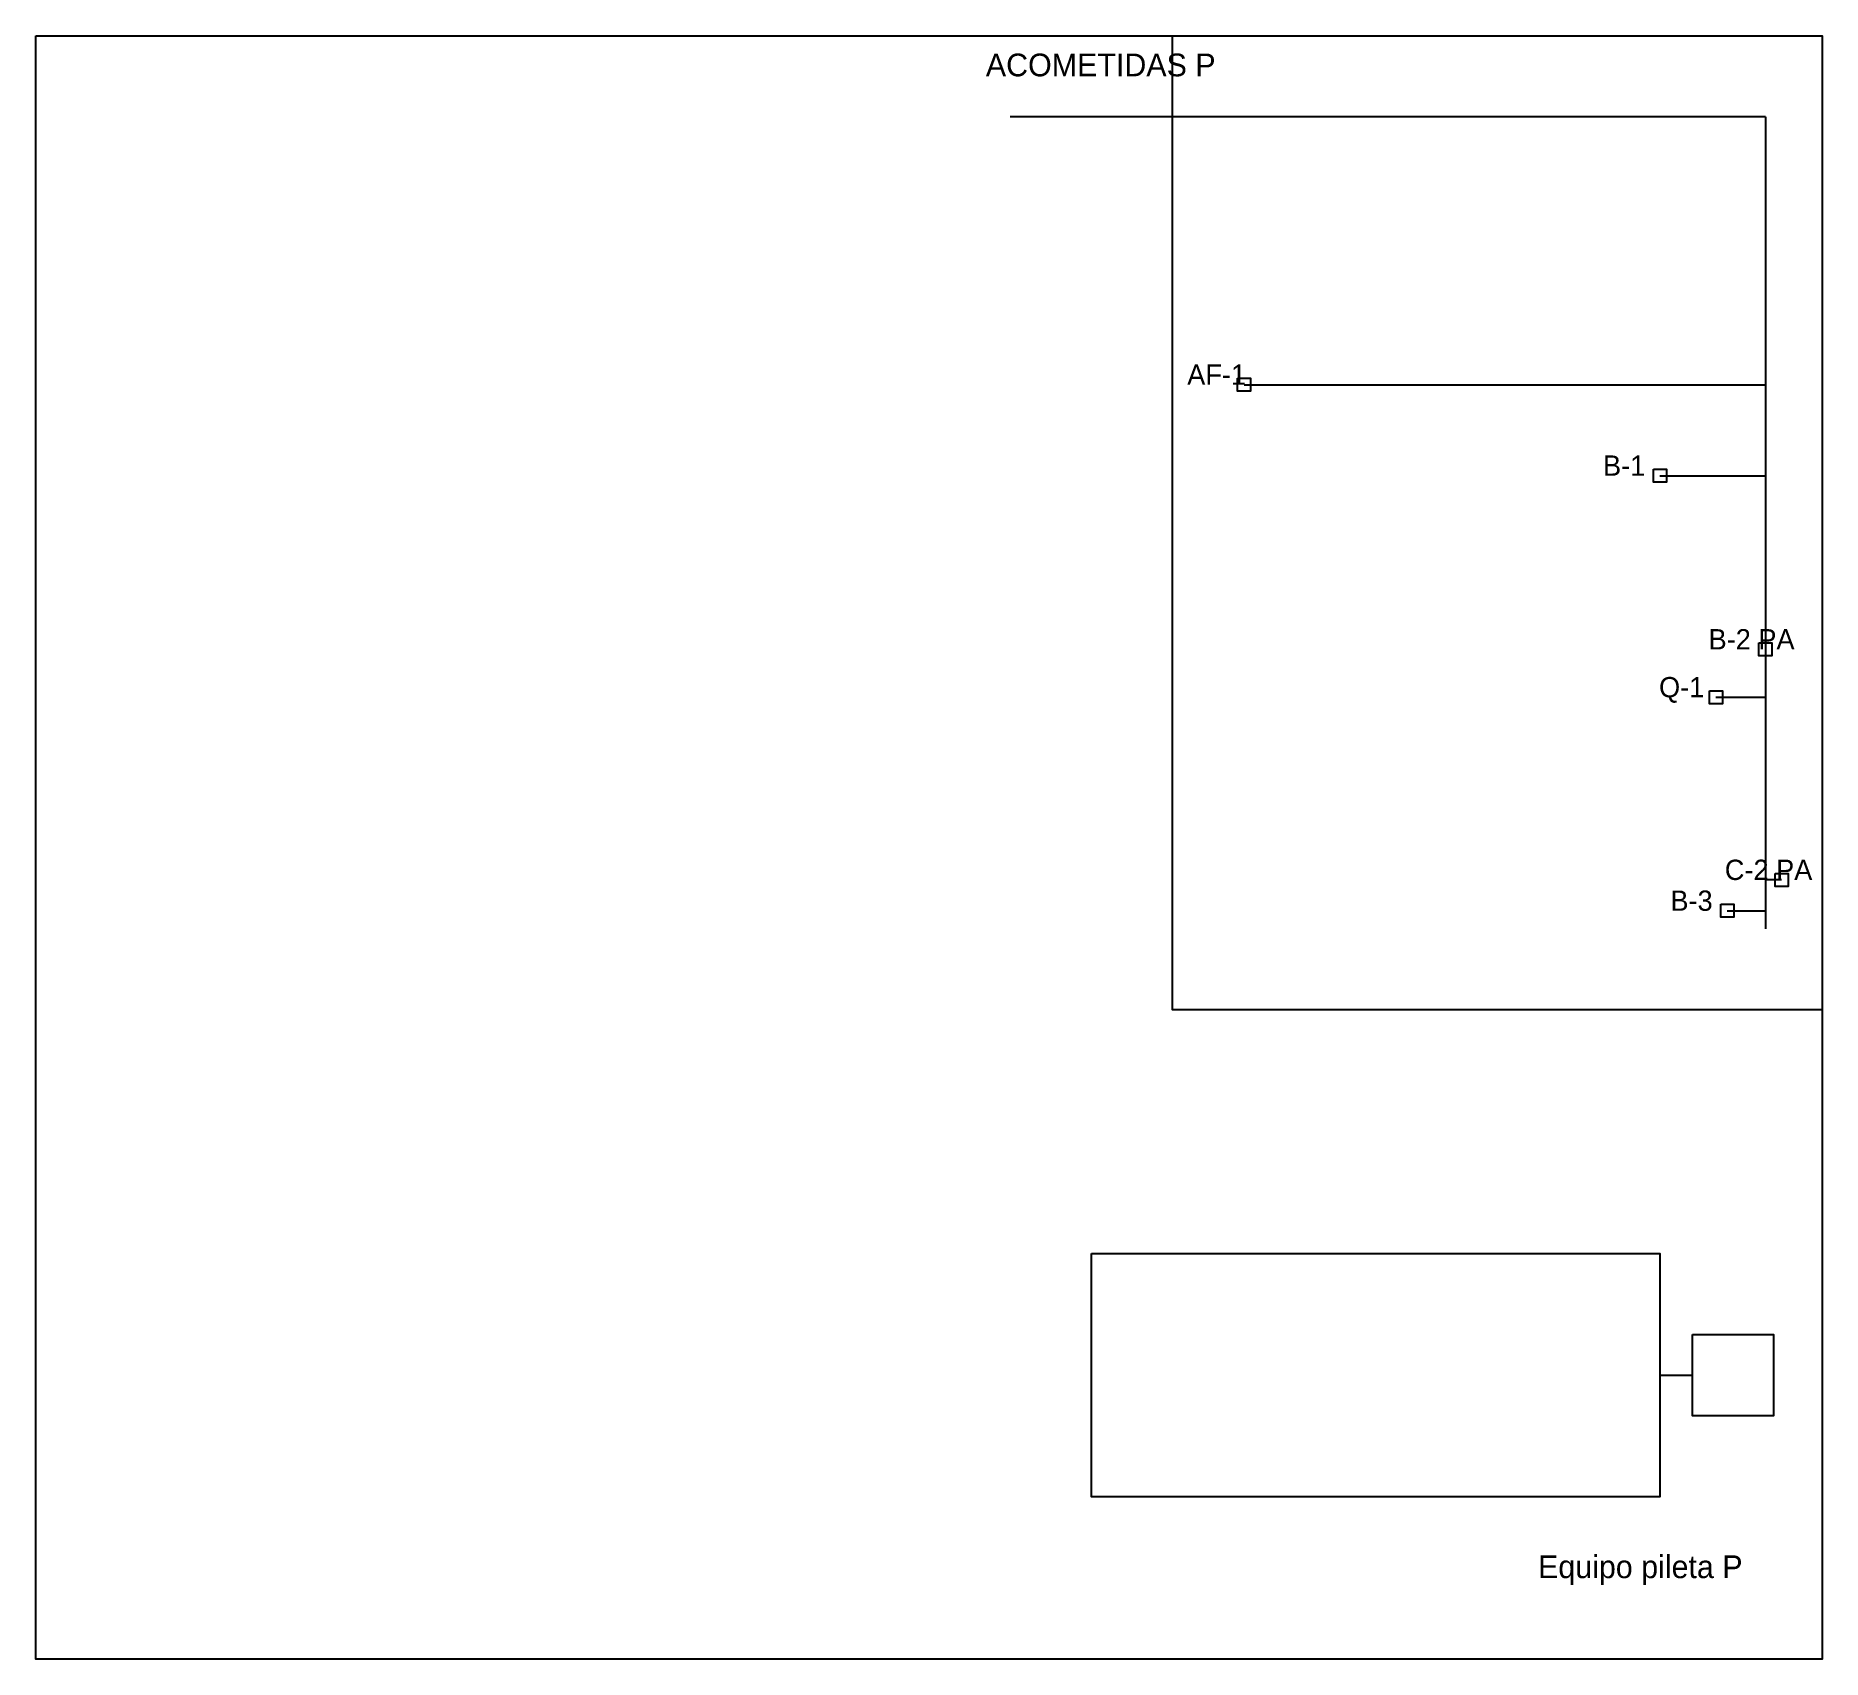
# Model space of a CAD drawing. Header units: metres. Extents: x 1360 to 1382, y -20 to 0.
import ezdxf

# ---------------------------------------------------------------- set-up
doc = ezdxf.new("R2010")
doc.units = ezdxf.units.M
for name, color, linetype in [('SISTEMAS', 5, 'Continuous'), ('TEXTOS', 7, 'Continuous'), ('VISTA', 8, 'Continuous')]:
    doc.layers.add(name, color=color, linetype=linetype)

msp = doc.modelspace()

# ---------------------------------------------------------------- linework, layer by layer
at = {"layer": 'SISTEMAS'}
for p, q in [((1381.3, -1), (1372, -1)), ((1381.3, -1), (1381.3, -11)), ((1374.88, -4.3), (1381.3, -4.3)), ((1380, -5.42), (1381.3, -5.42)), ((1381.3, -7.56), (1381.3, -7.56)), ((1380.69, -8.15), (1381.3, -8.15)), ((1381.5, -10.4), (1381.3, -10.4)), ((1380.83, -10.78), (1381.3, -10.78)), ((1380, -16.5), (1380.4, -16.5))]:
    msp.add_line(p, q, dxfattribs=at)
at = {"layer": 'VISTA'}
for points in [[(1360, 0), (1382, 0), (1382, -20), (1360, -20)], [(1374, 0), (1382, 0), (1382, -12), (1374, -12)], [(1374.8, -4.22), (1374.96, -4.22), (1374.96, -4.38), (1374.8, -4.38)], [(1379.92, -5.34), (1380.08, -5.34), (1380.08, -5.5), (1379.92, -5.5)], [(1381.22, -7.48), (1381.38, -7.48), (1381.38, -7.64), (1381.22, -7.64)], [(1380.61, -8.07), (1380.77, -8.07), (1380.77, -8.23), (1380.61, -8.23)], [(1381.42, -10.32), (1381.58, -10.32), (1381.58, -10.48), (1381.42, -10.48)], [(1380.75, -10.7), (1380.91, -10.7), (1380.91, -10.86), (1380.75, -10.86)], [(1373, -15), (1380, -15), (1380, -18), (1373, -18)], [(1380.4, -16), (1381.4, -16), (1381.4, -17), (1380.4, -17)]]:
    msp.add_lwpolyline(points, close=True, dxfattribs=at)

# ---------------------------------------------------------------- texts
at = {"layer": 'TEXTOS'}
for s, height, p in [('ACOMETIDAS P', 0.28, (1371.7, -0.5)), ('AF-1', 0.25, (1374.18, -4.3)), ('B-1', 0.25, (1379.3, -5.42)), ('B-2 PA', 0.25, (1380.6, -7.56)), ('Q-1', 0.25, (1379.99, -8.15)), ('C-2 PA', 0.25, (1380.8, -10.4)), ('B-3', 0.25, (1380.13, -10.78)), ('Equipo pileta P', 0.28, (1378.5, -19))]:
    msp.add_text(s, height=height, dxfattribs=at).set_placement(p)

doc.saveas('drawing.dxf')
